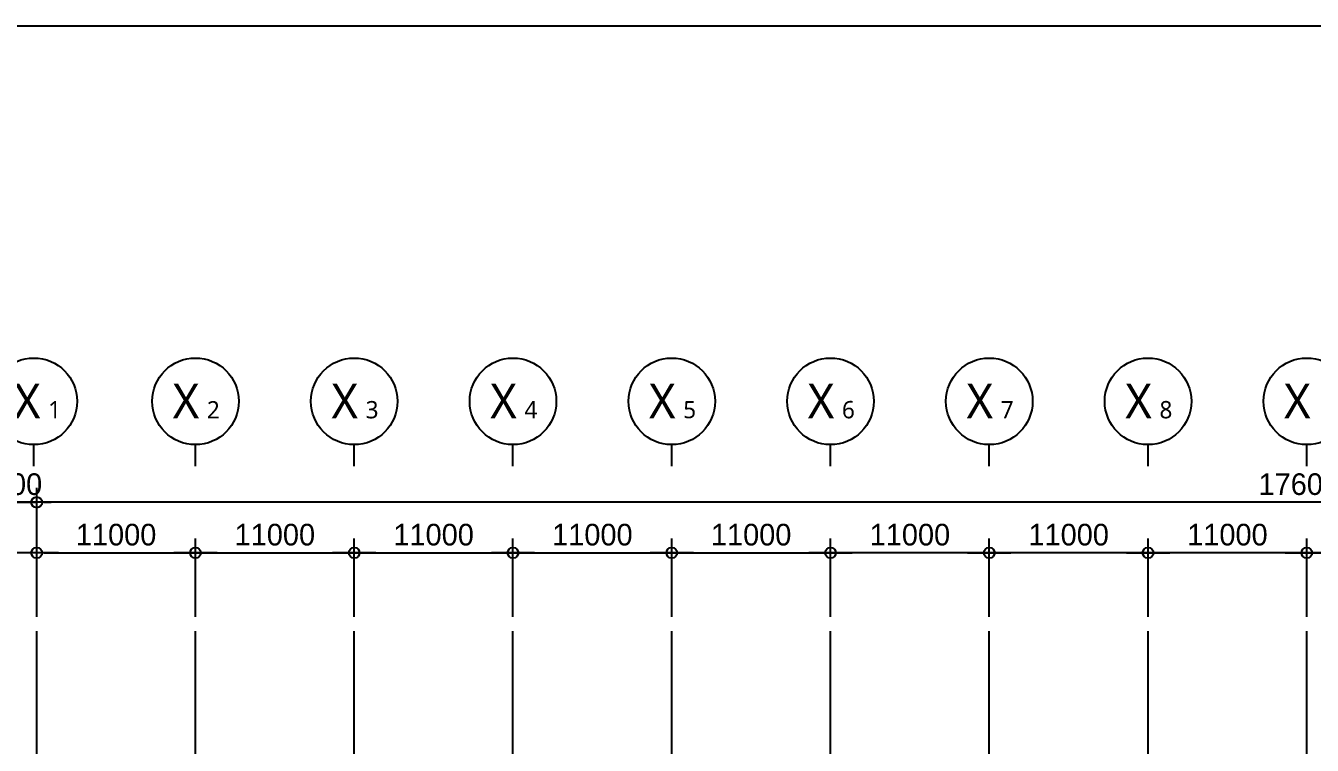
# Model space of a CAD drawing. Header units: millimetres. Extents: x 35054840 to 35483341, y -1288013 to -991013.
# Drawn here: x 35205965 to 35295104, y -1040875 to -991013 of the extents above; entities that cross this region are included whole.
import ezdxf
from ezdxf.enums import TextEntityAlignment as Align

# ---------------------------------------------------------------- set-up
doc = ezdxf.new("R2010")
doc.units = ezdxf.units.MM
doc.header["$LTSCALE"] = 1000
doc.header["$MEASUREMENT"] = 0
doc.header["$PDSIZE"] = -10
doc.layers.get('0').update_dxf_attribs({"linetype": 'CONTINUOUS'})
doc.layers.get('Defpoints').update_dxf_attribs({"color": 161, "linetype": 'CONTINUOUS'})
for name, color, linetype in [('cen', 1, 'CONTINUOUS'), ('NDIM', 7, 'CONTINUOUS'), ('SYM(AXIS)', 7, 'CONTINUOUS'), ('TEXT(AXIS)', 2, 'CONTINUOUS')]:
    doc.layers.add(name, color=color, linetype=linetype)
doc.layers.add('FORM (LINE)', color=171, linetype='CONTINUOUS', plot=False)
doc.styles.add('CGS', font='cgse', dxfattribs={"bigfont": 'cgs'})
doc.styles.add('나눔바른고딕', font='NanumGothic.ttf')
doc.dimstyles.new('NDIM 1200', dxfattribs={"dimscale": 500, "dimtxt": 3, "dimasz": 1, "dimexe": 2, "dimexo": 2, "dimgap": 1, "dimtad": 1, "dimdec": 0, "dimdsep": 46, "dimtxsty": 'CGS', "dimblk": 'DOT0', "dimcen": 1, "dimdle": 8, "dimclrd": 2, "dimclre": 2, "dimclrt": 2, "dimadec": 0, "dimazin": 0, "dimtfac": 1, "dimtdec": 0, "dimtix": 1, "dimtmove": 2, "dimatfit": 3, "dimldrblk": 'DOT0', "dimfxl": 1, "dimtolj": 1, "dimtzin": 0, "dimlwd": -1, "dimlwe": -1, "dimarcsym": 0})

# ---------------------------------------------------------------- blocks, each defined once
blk = doc.blocks.new('sdfdfgdfgdfg')
at = {"layer": 'cen', "ltscale": 0.1}
for p, q in [((34564639, -193275), (34564639, -106382)), ((34575639, -193275), (34575639, -106382)), ((34586639, -193275), (34586639, -106382)), ((34597639, -193275), (34597639, -106382)), ((34608639, -193275), (34608639, -106382)), ((34619639, -193275), (34619639, -106382)), ((34630639, -193275), (34630639, -106382)), ((34641639, -193275), (34641639, -106382)), ((34652639, -193275), (34652639, -106382))]:
    blk.add_line(p, q, dxfattribs=at)
blk = doc.blocks.new('DOT0')
blk.add_line((-3, 0), (3, 0))
at = {"color": 6}
blk.add_circle((0, 0), 0.75, dxfattribs=at)
blk = doc.blocks.new('*D110')
at = {"layer": 'Defpoints', "color": 0, "ltscale": 0.4, "transparency": 16777216}
for p in [(35206726, -1024040), (35206726, -1032966), (35382726, -1032966)]:
    blk.add_point(p, dxfattribs=at)
at = {"layer": 'NDIM', "ltscale": 0.4, "transparency": 16777216}
for p, q in [((35206726, -1031966), (35206726, -1023040)), ((35382726, -1031966), (35382726, -1023040)), ((35382226, -1024040), (35207226, -1024040))]:
    blk.add_line(p, q, dxfattribs=at)
at = {"layer": 'NDIM', "ltscale": 0.4, "transparency": 16777216, "xscale": 500, "yscale": 500, "zscale": 500, "rotation": 180}
blk.add_blockref('DOT0', (35206726, -1024040), dxfattribs=at)
at = {"layer": 'NDIM', "ltscale": 0.4, "transparency": 16777216, "xscale": 500, "yscale": 500, "zscale": 500}
blk.add_blockref('DOT0', (35382726, -1024040), dxfattribs=at)
at = {"layer": 'NDIM', "ltscale": 0.4, "transparency": 16777216, "insert": (35294726, -1022790), "char_height": 1500, "attachment_point": 5, "style": 'CGS'}
blk.add_mtext('\\A1;176000', dxfattribs=at)
blk = doc.blocks.new('*D116')
at = {"layer": 'Defpoints', "color": 0, "ltscale": 0.4, "transparency": 16777216}
for p in [(35261726, -1027540), (35261726, -1032966), (35272726, -1032966)]:
    blk.add_point(p, dxfattribs=at)
at = {"layer": 'NDIM', "ltscale": 0.4, "transparency": 16777216}
for p, q in [((35261726, -1031966), (35261726, -1026540)), ((35272726, -1031966), (35272726, -1026540)), ((35272226, -1027540), (35262226, -1027540))]:
    blk.add_line(p, q, dxfattribs=at)
at = {"layer": 'NDIM', "ltscale": 0.4, "transparency": 16777216, "xscale": 500, "yscale": 500, "zscale": 500, "rotation": 180}
blk.add_blockref('DOT0', (35261726, -1027540), dxfattribs=at)
at = {"layer": 'NDIM', "ltscale": 0.4, "transparency": 16777216, "xscale": 500, "yscale": 500, "zscale": 500}
blk.add_blockref('DOT0', (35272726, -1027540), dxfattribs=at)
at = {"layer": 'NDIM', "ltscale": 0.4, "transparency": 16777216, "insert": (35267226, -1026290), "char_height": 1500, "attachment_point": 5, "style": 'CGS'}
blk.add_mtext('\\A1;11000', dxfattribs=at)
blk = doc.blocks.new('*D117')
at = {"layer": 'Defpoints', "color": 0, "ltscale": 0.4, "transparency": 16777216}
for p in [(35272726, -1027540), (35272726, -1032966), (35283726, -1032966)]:
    blk.add_point(p, dxfattribs=at)
at = {"layer": 'NDIM', "ltscale": 0.4, "transparency": 16777216}
for p, q in [((35272726, -1031966), (35272726, -1026540)), ((35283726, -1031966), (35283726, -1026540)), ((35283226, -1027540), (35273226, -1027540))]:
    blk.add_line(p, q, dxfattribs=at)
at = {"layer": 'NDIM', "ltscale": 0.4, "transparency": 16777216, "xscale": 500, "yscale": 500, "zscale": 500, "rotation": 180}
blk.add_blockref('DOT0', (35272726, -1027540), dxfattribs=at)
at = {"layer": 'NDIM', "ltscale": 0.4, "transparency": 16777216, "xscale": 500, "yscale": 500, "zscale": 500}
blk.add_blockref('DOT0', (35283726, -1027540), dxfattribs=at)
at = {"layer": 'NDIM', "ltscale": 0.4, "transparency": 16777216, "insert": (35278226, -1026290), "char_height": 1500, "attachment_point": 5, "style": 'CGS'}
blk.add_mtext('\\A1;11000', dxfattribs=at)
blk = doc.blocks.new('*D118')
at = {"layer": 'Defpoints', "color": 0, "ltscale": 0.4, "transparency": 16777216}
for p in [(35283726, -1027540), (35283726, -1032966), (35294726, -1032966)]:
    blk.add_point(p, dxfattribs=at)
at = {"layer": 'NDIM', "ltscale": 0.4, "transparency": 16777216}
for p, q in [((35283726, -1031966), (35283726, -1026540)), ((35294726, -1031966), (35294726, -1026540)), ((35294226, -1027540), (35284226, -1027540))]:
    blk.add_line(p, q, dxfattribs=at)
at = {"layer": 'NDIM', "ltscale": 0.4, "transparency": 16777216, "xscale": 500, "yscale": 500, "zscale": 500, "rotation": 180}
blk.add_blockref('DOT0', (35283726, -1027540), dxfattribs=at)
at = {"layer": 'NDIM', "ltscale": 0.4, "transparency": 16777216, "xscale": 500, "yscale": 500, "zscale": 500}
blk.add_blockref('DOT0', (35294726, -1027540), dxfattribs=at)
at = {"layer": 'NDIM', "ltscale": 0.4, "transparency": 16777216, "insert": (35289226, -1026290), "char_height": 1500, "attachment_point": 5, "style": 'CGS'}
blk.add_mtext('\\A1;11000', dxfattribs=at)
blk = doc.blocks.new('*D119')
at = {"layer": 'Defpoints', "color": 0, "ltscale": 0.4, "transparency": 16777216}
for p in [(35294726, -1027540), (35294726, -1032966), (35305726, -1032966)]:
    blk.add_point(p, dxfattribs=at)
at = {"layer": 'NDIM', "ltscale": 0.4, "transparency": 16777216}
for p, q in [((35294726, -1031966), (35294726, -1026540)), ((35305726, -1031966), (35305726, -1026540)), ((35305226, -1027540), (35295226, -1027540))]:
    blk.add_line(p, q, dxfattribs=at)
at = {"layer": 'NDIM', "ltscale": 0.4, "transparency": 16777216, "xscale": 500, "yscale": 500, "zscale": 500, "rotation": 180}
blk.add_blockref('DOT0', (35294726, -1027540), dxfattribs=at)
at = {"layer": 'NDIM', "ltscale": 0.4, "transparency": 16777216, "xscale": 500, "yscale": 500, "zscale": 500}
blk.add_blockref('DOT0', (35305726, -1027540), dxfattribs=at)
at = {"layer": 'NDIM', "ltscale": 0.4, "transparency": 16777216, "insert": (35300226, -1026290), "char_height": 1500, "attachment_point": 5, "style": 'CGS'}
blk.add_mtext('\\A1;11000', dxfattribs=at)
blk = doc.blocks.new('*D122')
at = {"layer": 'Defpoints', "color": 0, "ltscale": 0.4, "transparency": 16777216}
for p in [(35261726, -1027540), (35250726, -1032966), (35261726, -1032966)]:
    blk.add_point(p, dxfattribs=at)
at = {"layer": 'NDIM', "ltscale": 0.4, "transparency": 16777216}
for p, q in [((35250726, -1031966), (35250726, -1026540)), ((35261726, -1031966), (35261726, -1026540)), ((35251226, -1027540), (35261226, -1027540))]:
    blk.add_line(p, q, dxfattribs=at)
at = {"layer": 'NDIM', "ltscale": 0.4, "transparency": 16777216, "xscale": 500, "yscale": 500, "zscale": 500, "rotation": 180}
blk.add_blockref('DOT0', (35250726, -1027540), dxfattribs=at)
at = {"layer": 'NDIM', "ltscale": 0.4, "transparency": 16777216, "xscale": 500, "yscale": 500, "zscale": 500}
blk.add_blockref('DOT0', (35261726, -1027540), dxfattribs=at)
at = {"layer": 'NDIM', "ltscale": 0.4, "transparency": 16777216, "insert": (35256226, -1026290), "char_height": 1500, "attachment_point": 5, "style": 'CGS'}
blk.add_mtext('\\A1;11000', dxfattribs=at)
blk = doc.blocks.new('*D123')
at = {"layer": 'Defpoints', "color": 0, "ltscale": 0.4, "transparency": 16777216}
for p in [(35250726, -1027540), (35239726, -1032966), (35250726, -1032966)]:
    blk.add_point(p, dxfattribs=at)
at = {"layer": 'NDIM', "ltscale": 0.4, "transparency": 16777216}
for p, q in [((35239726, -1031966), (35239726, -1026540)), ((35250726, -1031966), (35250726, -1026540)), ((35240226, -1027540), (35250226, -1027540))]:
    blk.add_line(p, q, dxfattribs=at)
at = {"layer": 'NDIM', "ltscale": 0.4, "transparency": 16777216, "xscale": 500, "yscale": 500, "zscale": 500, "rotation": 180}
blk.add_blockref('DOT0', (35239726, -1027540), dxfattribs=at)
at = {"layer": 'NDIM', "ltscale": 0.4, "transparency": 16777216, "xscale": 500, "yscale": 500, "zscale": 500}
blk.add_blockref('DOT0', (35250726, -1027540), dxfattribs=at)
at = {"layer": 'NDIM', "ltscale": 0.4, "transparency": 16777216, "insert": (35245226, -1026290), "char_height": 1500, "attachment_point": 5, "style": 'CGS'}
blk.add_mtext('\\A1;11000', dxfattribs=at)
blk = doc.blocks.new('*D124')
at = {"layer": 'Defpoints', "color": 0, "ltscale": 0.4, "transparency": 16777216}
for p in [(35239726, -1027540), (35228726, -1032966), (35239726, -1032966)]:
    blk.add_point(p, dxfattribs=at)
at = {"layer": 'NDIM', "ltscale": 0.4, "transparency": 16777216}
for p, q in [((35228726, -1031966), (35228726, -1026540)), ((35239726, -1031966), (35239726, -1026540)), ((35229226, -1027540), (35239226, -1027540))]:
    blk.add_line(p, q, dxfattribs=at)
at = {"layer": 'NDIM', "ltscale": 0.4, "transparency": 16777216, "xscale": 500, "yscale": 500, "zscale": 500, "rotation": 180}
blk.add_blockref('DOT0', (35228726, -1027540), dxfattribs=at)
at = {"layer": 'NDIM', "ltscale": 0.4, "transparency": 16777216, "xscale": 500, "yscale": 500, "zscale": 500}
blk.add_blockref('DOT0', (35239726, -1027540), dxfattribs=at)
at = {"layer": 'NDIM', "ltscale": 0.4, "transparency": 16777216, "insert": (35234226, -1026290), "char_height": 1500, "attachment_point": 5, "style": 'CGS'}
blk.add_mtext('\\A1;11000', dxfattribs=at)
blk = doc.blocks.new('*D125')
at = {"layer": 'Defpoints', "color": 0, "ltscale": 0.4, "transparency": 16777216}
for p in [(35228726, -1027540), (35217726, -1032966), (35228726, -1032966)]:
    blk.add_point(p, dxfattribs=at)
at = {"layer": 'NDIM', "ltscale": 0.4, "transparency": 16777216}
for p, q in [((35217726, -1031966), (35217726, -1026540)), ((35228726, -1031966), (35228726, -1026540)), ((35218226, -1027540), (35228226, -1027540))]:
    blk.add_line(p, q, dxfattribs=at)
at = {"layer": 'NDIM', "ltscale": 0.4, "transparency": 16777216, "xscale": 500, "yscale": 500, "zscale": 500, "rotation": 180}
blk.add_blockref('DOT0', (35217726, -1027540), dxfattribs=at)
at = {"layer": 'NDIM', "ltscale": 0.4, "transparency": 16777216, "xscale": 500, "yscale": 500, "zscale": 500}
blk.add_blockref('DOT0', (35228726, -1027540), dxfattribs=at)
at = {"layer": 'NDIM', "ltscale": 0.4, "transparency": 16777216, "insert": (35223226, -1026290), "char_height": 1500, "attachment_point": 5, "style": 'CGS'}
blk.add_mtext('\\A1;11000', dxfattribs=at)
blk = doc.blocks.new('*D126')
at = {"layer": 'Defpoints', "color": 0, "ltscale": 0.4, "transparency": 16777216}
for p in [(35217726, -1027540), (35206726, -1032966), (35217726, -1032966)]:
    blk.add_point(p, dxfattribs=at)
at = {"layer": 'NDIM', "ltscale": 0.4, "transparency": 16777216}
for p, q in [((35206726, -1031966), (35206726, -1026540)), ((35217726, -1031966), (35217726, -1026540)), ((35207226, -1027540), (35217226, -1027540))]:
    blk.add_line(p, q, dxfattribs=at)
at = {"layer": 'NDIM', "ltscale": 0.4, "transparency": 16777216, "xscale": 500, "yscale": 500, "zscale": 500, "rotation": 180}
blk.add_blockref('DOT0', (35206726, -1027540), dxfattribs=at)
at = {"layer": 'NDIM', "ltscale": 0.4, "transparency": 16777216, "xscale": 500, "yscale": 500, "zscale": 500}
blk.add_blockref('DOT0', (35217726, -1027540), dxfattribs=at)
at = {"layer": 'NDIM', "ltscale": 0.4, "transparency": 16777216, "insert": (35212226, -1026290), "char_height": 1500, "attachment_point": 5, "style": 'CGS'}
blk.add_mtext('\\A1;11000', dxfattribs=at)
blk = doc.blocks.new('*D127')
at = {"layer": 'Defpoints', "color": 0, "ltscale": 0.4, "transparency": 16777216}
for p in [(35206726, -1024040), (35203026, -1032966), (35206726, -1032966)]:
    blk.add_point(p, dxfattribs=at)
at = {"layer": 'NDIM', "ltscale": 0.4, "transparency": 16777216}
for p, q in [((35203026, -1031966), (35203026, -1023040)), ((35206726, -1031966), (35206726, -1023040)), ((35202526, -1024040), (35202026, -1024040)), ((35203026, -1024040), (35206726, -1024040)), ((35207226, -1024040), (35207726, -1024040))]:
    blk.add_line(p, q, dxfattribs=at)
at = {"layer": 'NDIM', "ltscale": 0.4, "transparency": 16777216, "xscale": 500, "yscale": 500, "zscale": 500}
blk.add_blockref('DOT0', (35203026, -1024040), dxfattribs=at)
at = {"layer": 'NDIM', "ltscale": 0.4, "transparency": 16777216, "xscale": 500, "yscale": 500, "zscale": 500, "rotation": 180}
blk.add_blockref('DOT0', (35206726, -1024040), dxfattribs=at)
at = {"layer": 'NDIM', "ltscale": 0.4, "transparency": 16777216, "insert": (35204876, -1022790), "char_height": 1500, "attachment_point": 5, "style": 'CGS'}
blk.add_mtext('\\A1;3700', dxfattribs=at)
blk = doc.blocks.new('A$C2F20087E')
at = {"layer": 'SYM(AXIS)'}
blk.add_line((600, 0), (600, 300), dxfattribs=at)
blk.add_circle((600, 900), 600, dxfattribs=at)

msp = doc.modelspace()

# ---------------------------------------------------------------- linework, layer by layer
at = {"layer": 'FORM (LINE)'}
msp.add_lwpolyline([(35054839.6, -991013), (35474839.6, -991013), (35474839.6, -1288013), (35054839.6, -1288013)], close=True, dxfattribs=at)

# ---------------------------------------------------------------- block references
at = {"xscale": 5, "yscale": 5, "zscale": 5}
for p in [(35203525.8, -1021540.3), (35214725.8, -1021540.3), (35225725.8, -1021540.3), (35236725.8, -1021540.3), (35247725.8, -1021540.3), (35258725.8, -1021540.3), (35269725.8, -1021540.3), (35280725.8, -1021540.3), (35291725.8, -1021540.3)]:
    msp.add_blockref('A$C2F20087E', p, dxfattribs=at)
msp.add_blockref('sdfdfgdfgdfg', (642087, -926584.2))

# ---------------------------------------------------------------- texts
at = {"layer": 'TEXT(AXIS)', "style": '나눔바른고딕'}
for s, height, p in [('X', 2400, (35206067.6, -1017020.3)), ('X', 2400, (35217067.6, -1017020.3)), ('X', 2400, (35228067.6, -1017020.3)), ('X', 2400, (35239067.6, -1017020.3)), ('X', 2400, (35250067.6, -1017020.3)), ('X', 2400, (35261067.6, -1017020.3)), ('X', 2400, (35272067.6, -1017020.3)), ('X', 2400, (35283067.6, -1017020.3)), ('X', 2400, (35294067.6, -1017020.3)), ('1', 1200, (35207963.8, -1017620.2)), ('2', 1200, (35218963.8, -1017620.2)), ('3', 1200, (35229963.8, -1017620.2)), ('4', 1200, (35240963.8, -1017620.2)), ('5', 1200, (35251963.8, -1017620.2)), ('6', 1200, (35262963.8, -1017620.2)), ('7', 1200, (35273963.8, -1017620.2)), ('8', 1200, (35284963.8, -1017620.2))]:
    msp.add_text(s, height=height, dxfattribs=at).set_placement(p, align=Align.MIDDLE)

# ---------------------------------------------------------------- dimensions: what is measured, and where the dimension line sits
at = {"layer": 'NDIM', "ltscale": 0.4}
for base, p1, p2, picture, middle in [((35206725.8, -1024040.3), (35203025.8, -1032966), (35206725.8, -1032966), '*D127', (35204875.8, -1022790.3)), ((35217725.8, -1027540.3), (35206725.8, -1032966), (35217725.8, -1032966), '*D126', (35212225.8, -1026290.3)), ((35228725.8, -1027540.3), (35217725.8, -1032966), (35228725.8, -1032966), '*D125', (35223225.8, -1026290.3)), ((35239725.8, -1027540.3), (35228725.8, -1032966), (35239725.8, -1032966), '*D124', (35234225.8, -1026290.3)), ((35250725.8, -1027540.3), (35239725.8, -1032966), (35250725.8, -1032966), '*D123', (35245225.8, -1026290.3)), ((35261725.8, -1027540.3), (35250725.8, -1032966), (35261725.8, -1032966), '*D122', (35256225.8, -1026290.3))]:
    dim = msp.add_linear_dim(base=base, p1=p1, p2=p2, dimstyle='NDIM 1200', override={"dimclrd": 256, "dimclre": 256, "dimclrt": 256}, dxfattribs=at)
    dim.commit()
    dim.dimension.update_dxf_attribs({"geometry": picture, "text_midpoint": middle})
for base, p1, p2, picture, middle in [((35206725.8, -1024040.3), (35382725.8, -1032966), (35206725.8, -1032966), '*D110', (35294725.8, -1022790.3)), ((35261725.8, -1027540.3), (35272725.8, -1032966), (35261725.8, -1032966), '*D116', (35267225.8, -1026290.3)), ((35272725.8, -1027540.3), (35283725.8, -1032966), (35272725.8, -1032966), '*D117', (35278225.8, -1026290.3)), ((35283725.8, -1027540.3), (35294725.8, -1032966), (35283725.8, -1032966), '*D118', (35289225.8, -1026290.3)), ((35294725.8, -1027540.3), (35305725.8, -1032966), (35294725.8, -1032966), '*D119', (35300225.8, -1026290.3))]:
    dim = msp.add_linear_dim(base=base, p1=p1, p2=p2, angle=180, dimstyle='NDIM 1200', override={"dimclrd": 256, "dimclre": 256, "dimclrt": 256}, dxfattribs=at)
    dim.commit()
    dim.dimension.update_dxf_attribs({"geometry": picture, "text_midpoint": middle})

doc.saveas('drawing.dxf')
